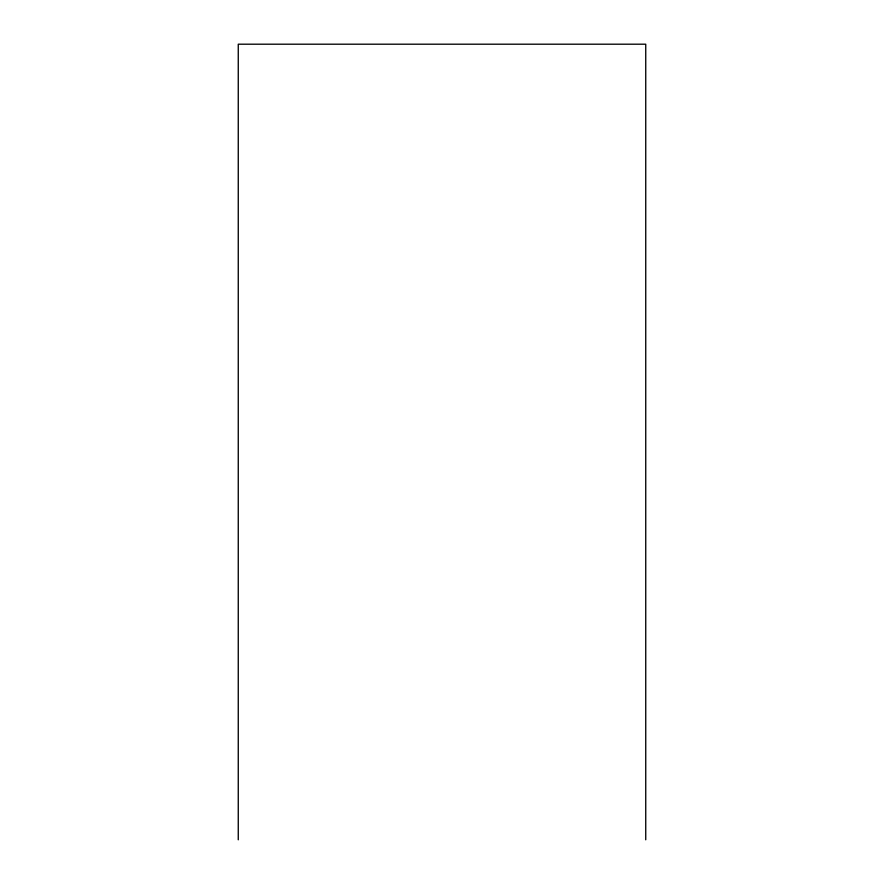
<?xml version="1.0" encoding="UTF-8"?>
<svg xmlns="http://www.w3.org/2000/svg" width="884" height="884" viewBox="0 0 884 884"><rect width="100%" height="100%" fill="white"/><g stroke="black" fill="none" stroke-linecap="round" stroke-linejoin="round"><path stroke-width="1.33" d="M645.74 839.8L645.74 44.2L238.26 44.2L238.26 839.8"/></g></svg>
